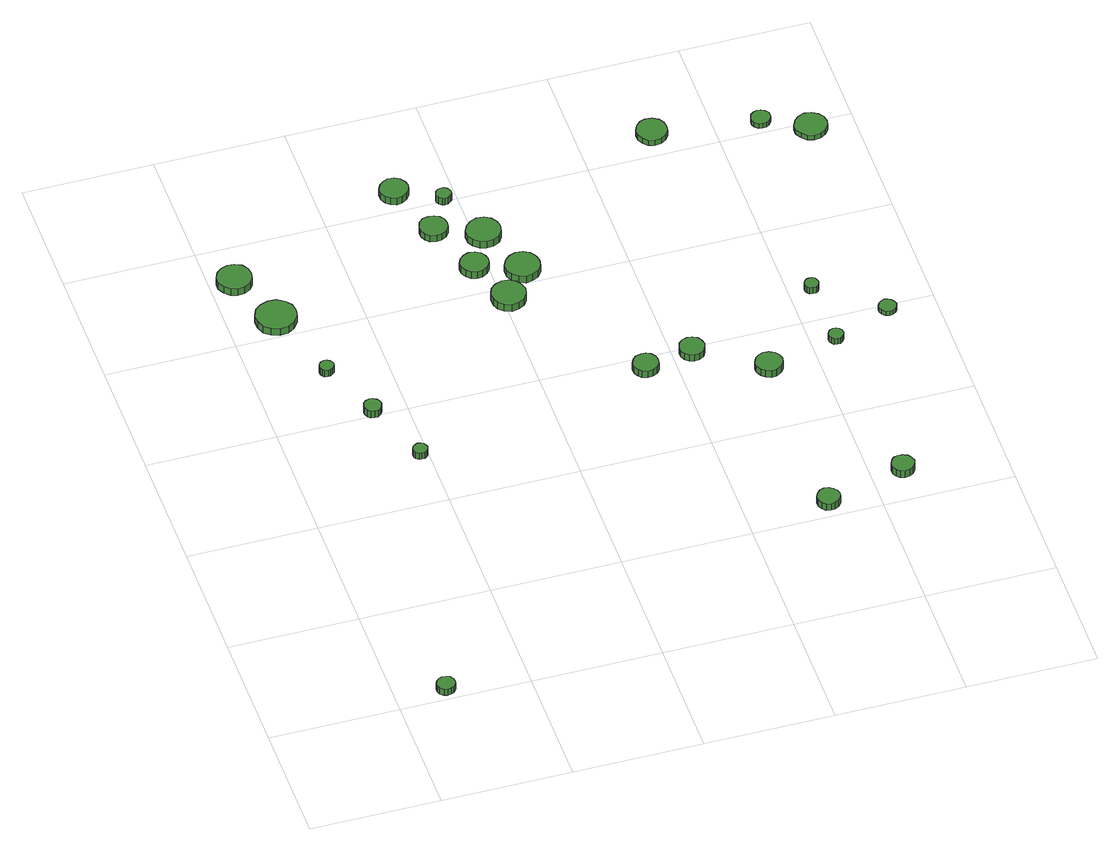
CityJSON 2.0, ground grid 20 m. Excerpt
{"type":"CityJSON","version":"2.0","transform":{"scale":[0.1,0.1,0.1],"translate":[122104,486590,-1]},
"CityObjects":{
"tree1":{"type":"SolitaryVegetationObject","attributes":{"function":"something"},"geometry":[{"type":"MultiSurface","lod":"1","boundaries":[[[0,1,2,3,4,5,6,7,8,9,10,11,12,13,14]],[[15,16,17,18,19,20,21,22,23,24,25,26,27,28,29]],[[0,29,28,1]],[[1,28,27,2]],[[2,27,26,3]],[[3,26,25,4]],[[4,25,24,5]],[[5,24,23,6]],[[6,23,22,7]],[[7,22,21,8]],[[8,21,20,9]],[[9,20,19,10]],[[10,19,18,11]],[[11,18,17,12]],[[12,17,16,13]],[[13,16,15,14]],[[14,15,29,0]]]}]},
"tree2":{"type":"SolitaryVegetationObject","attributes":{"function":"something"},"geometry":[{"type":"MultiSurface","lod":"1","boundaries":[[[30,31,32,33,34,35,36,37,38,39,40,41,42,43,44]],[[45,46,47,48,49,50,51,52,53,54,55,56,57,58,59]],[[30,59,58,31]],[[31,58,57,32]],[[32,57,56,33]],[[33,56,55,34]],[[34,55,54,35]],[[35,54,53,36]],[[36,53,52,37]],[[37,52,51,38]],[[38,51,50,39]],[[39,50,49,40]],[[40,49,48,41]],[[41,48,47,42]],[[42,47,46,43]],[[43,46,45,44]],[[44,45,59,30]]]}]},
"tree3":{"type":"SolitaryVegetationObject","attributes":{"function":"something"},"geometry":[{"type":"MultiSurface","lod":"1","boundaries":[[[60,61,62,63,64,65,66,67,68,69,70,71,72,73,74]],[[75,76,77,78,79,80,81,82,83,84,85,86,87,88,89]],[[60,89,88,61]],[[61,88,87,62]],[[62,87,86,63]],[[63,86,85,64]],[[64,85,84,65]],[[65,84,83,66]],[[66,83,82,67]],[[67,82,81,68]],[[68,81,80,69]],[[69,80,79,70]],[[70,79,78,71]],[[71,78,77,72]],[[72,77,76,73]],[[73,76,75,74]],[[74,75,89,60]]]}]},
"tree4":{"type":"SolitaryVegetationObject","attributes":{"function":"something"},"geometry":[{"type":"MultiSurface","lod":"1","boundaries":[[[90,91,92,93,94,95,96,97,98,99,100,101,102,103,104]],[[105,106,107,108,109,110,111,112,113,114,115,116,117,118,119]],[[90,119,118,91]],[[91,118,117,92]],[[92,117,116,93]],[[93,116,115,94]],[[94,115,114,95]],[[95,114,113,96]],[[96,113,112,97]],[[97,112,111,98]],[[98,111,110,99]],[[99,110,109,100]],[[100,109,108,101]],[[101,108,107,102]],[[102,107,106,103]],[[103,106,105,104]],[[104,105,119,90]]]}]},
"tree5":{"type":"SolitaryVegetationObject","attributes":{"function":"something"},"geometry":[{"type":"MultiSurface","lod":"1","boundaries":[[[120,121,122,123,124,125,126,127,128,129,130,131,132,133,134]],[[135,136,137,138,139,140,141,142,143,144,145,146,147,148,149]],[[120,149,148,121]],[[121,148,147,122]],[[122,147,146,123]],[[123,146,145,124]],[[124,145,144,125]],[[125,144,143,126]],[[126,143,142,127]],[[127,142,141,128]],[[128,141,140,129]],[[129,140,139,130]],[[130,139,138,131]],[[131,138,137,132]],[[132,137,136,133]],[[133,136,135,134]],[[134,135,149,120]]]}]},
"tree6":{"type":"SolitaryVegetationObject","attributes":{"function":"something"},"geometry":[{"type":"MultiSurface","lod":"1","boundaries":[[[150,151,152,153,154,155,156,157,158,159,160,161,162,163,164]],[[165,166,167,168,169,170,171,172,173,174,175,176,177,178,179]],[[150,179,178,151]],[[151,178,177,152]],[[152,177,176,153]],[[153,176,175,154]],[[154,175,174,155]],[[155,174,173,156]],[[156,173,172,157]],[[157,172,171,158]],[[158,171,170,159]],[[159,170,169,160]],[[160,169,168,161]],[[161,168,167,162]],[[162,167,166,163]],[[163,166,165,164]],[[164,165,179,150]]]}]},
"tree7":{"type":"SolitaryVegetationObject","attributes":{"function":"something"},"geometry":[{"type":"MultiSurface","lod":"1","boundaries":[[[180,181,182,183,184,185,186,187,188,189,190,191,192,193,194]],[[195,196,197,198,199,200,201,202,203,204,205,206,207,208,209]],[[180,209,208,181]],[[181,208,207,182]],[[182,207,206,183]],[[183,206,205,184]],[[184,205,204,185]],[[185,204,203,186]],[[186,203,202,187]],[[187,202,201,188]],[[188,201,200,189]],[[189,200,199,190]],[[190,199,198,191]],[[191,198,197,192]],[[192,197,196,193]],[[193,196,195,194]],[[194,195,209,180]]]}]},
"tree8":{"type":"SolitaryVegetationObject","attributes":{"function":"something"},"geometry":[{"type":"MultiSurface","lod":"1","boundaries":[[[210,211,212,213,214,215,216,217,218,219,220,221,222,223,224]],[[225,226,227,228,229,230,231,232,233,234,235,236,237,238,239]],[[210,239,238,211]],[[211,238,237,212]],[[212,237,236,213]],[[213,236,235,214]],[[214,235,234,215]],[[215,234,233,216]],[[216,233,232,217]],[[217,232,231,218]],[[218,231,230,219]],[[219,230,229,220]],[[220,229,228,221]],[[221,228,227,222]],[[222,227,226,223]],[[223,226,225,224]],[[224,225,239,210]]]}]},
"tree9":{"type":"SolitaryVegetationObject","attributes":{"function":"something"},"geometry":[{"type":"MultiSurface","lod":"1","boundaries":[[[240,241,242,243,244,245,246,247,248,249,250,251,252,253,254]],[[255,256,257,258,259,260,261,262,263,264,265,266,267,268,269]],[[240,269,268,241]],[[241,268,267,242]],[[242,267,266,243]],[[243,266,265,244]],[[244,265,264,245]],[[245,264,263,246]],[[246,263,262,247]],[[247,262,261,248]],[[248,261,260,249]],[[249,260,259,250]],[[250,259,258,251]],[[251,258,257,252]],[[252,257,256,253]],[[253,256,255,254]],[[254,255,269,240]]]}]},
"tree10":{"type":"SolitaryVegetationObject","attributes":{"function":"something"},"geometry":[{"type":"MultiSurface","lod":"1","boundaries":[[[270,271,272,273,274,275,276,277,278,279,280,281,282,283,284]],[[285,286,287,288,289,290,291,292,293,294,295,296,297,298,299]],[[270,299,298,271]],[[271,298,297,272]],[[272,297,296,273]],[[273,296,295,274]],[[274,295,294,275]],[[275,294,293,276]],[[276,293,292,277]],[[277,292,291,278]],[[278,291,290,279]],[[279,290,289,280]],[[280,289,288,281]],[[281,288,287,282]],[[282,287,286,283]],[[283,286,285,284]],[[284,285,299,270]]]}]},
"tree11":{"type":"SolitaryVegetationObject","attributes":{"function":"something"},"geometry":[{"type":"MultiSurface","lod":"1","boundaries":[[[300,301,302,303,304,305,306,307,308,309,310,311,312,313,314]],[[315,316,317,318,319,320,321,322,323,324,325,326,327,328,329]],[[300,329,328,301]],[[301,328,327,302]],[[302,327,326,303]],[[303,326,325,304]],[[304,325,324,305]],[[305,324,323,306]],[[306,323,322,307]],[[307,322,321,308]],[[308,321,320,309]],[[309,320,319,310]],[[310,319,318,311]],[[311,318,317,312]],[[312,317,316,313]],[[313,316,315,314]],[[314,315,329,300]]]}]},
"tree12":{"type":"SolitaryVegetationObject","attributes":{"function":"something"},"geometry":[{"type":"MultiSurface","lod":"1","boundaries":[[[330,331,332,333,334,335,336,337,338,339,340,341,342,343,344]],[[345,346,347,348,349,350,351,352,353,354,355,356,357,358,359]],[[330,359,358,331]],[[331,358,357,332]],[[332,357,356,333]],[[333,356,355,334]],[[334,355,354,335]],[[335,354,353,336]],[[336,353,352,337]],[[337,352,351,338]],[[338,351,350,339]],[[339,350,349,340]],[[340,349,348,341]],[[341,348,347,342]],[[342,347,346,343]],[[343,346,345,344]],[[344,345,359,330]]]}]},
"tree13":{"type":"SolitaryVegetationObject","attributes":{"function":"something"},"geometry":[{"type":"MultiSurface","lod":"1","boundaries":[[[360,361,362,363,364,365,366,367,368,369,370,371,372,373,374]],[[375,376,377,378,379,380,381,382,383,384,385,386,387,388,389]],[[360,389,388,361]],[[361,388,387,362]],[[362,387,386,363]],[[363,386,385,364]],[[364,385,384,365]],[[365,384,383,366]],[[366,383,382,367]],[[367,382,381,368]],[[368,381,380,369]],[[369,380,379,370]],[[370,379,378,371]],[[371,378,377,372]],[[372,377,376,373]],[[373,376,375,374]],[[374,375,389,360]]]}]},
"tree14":{"type":"SolitaryVegetationObject","attributes":{"function":"something"},"geometry":[{"type":"MultiSurface","lod":"1","boundaries":[[[390,391,392,393,394,395,396,397,398,399,400,401,402,403,404]],[[405,406,407,408,409,410,411,412,413,414,415,416,417,418,419]],[[390,419,418,391]],[[391,418,417,392]],[[392,417,416,393]],[[393,416,415,394]],[[394,415,414,395]],[[395,414,413,396]],[[396,413,412,397]],[[397,412,411,398]],[[398,411,410,399]],[[399,410,409,400]],[[400,409,408,401]],[[401,408,407,402]],[[402,407,406,403]],[[403,406,405,404]],[[404,405,419,390]]]}]},
"tree15":{"type":"SolitaryVegetationObject","attributes":{"function":"something"},"geometry":[{"type":"MultiSurface","lod":"1","boundaries":[[[420,421,422,423,424,425,426,427,428,429,430,431,432,433,434]],[[435,436,437,438,439,440,441,442,443,444,445,446,447,448,449]],[[420,449,448,421]],[[421,448,447,422]],[[422,447,446,423]],[[423,446,445,424]],[[424,445,444,425]],[[425,444,443,426]],[[426,443,442,427]],[[427,442,441,428]],[[428,441,440,429]],[[429,440,439,430]],[[430,439,438,431]],[[431,438,437,432]],[[432,437,436,433]],[[433,436,435,434]],[[434,435,449,420]]]}]},
"tree16":{"type":"SolitaryVegetationObject","attributes":{"function":"something"},"geometry":[{"type":"MultiSurface","lod":"1","boundaries":[[[450,451,452,453,454,455,456,457,458,459,460,461,462,463,464]],[[465,466,467,468,469,470,471,472,473,474,475,476,477,478,479]],[[450,479,478,451]],[[451,478,477,452]],[[452,477,476,453]],[[453,476,475,454]],[[454,475,474,455]],[[455,474,473,456]],[[456,473,472,457]],[[457,472,471,458]],[[458,471,470,459]],[[459,470,469,460]],[[460,469,468,461]],[[461,468,467,462]],[[462,467,466,463]],[[463,466,465,464]],[[464,465,479,450]]]}]},
"tree17":{"type":"SolitaryVegetationObject","attributes":{"function":"something"},"geometry":[{"type":"MultiSurface","lod":"1","boundaries":[[[480,481,482,483,484,485,486,487,488,489,490,491,492,493,494]],[[495,496,497,498,499,500,501,502,503,504,505,506,507,508,509]],[[480,509,508,481]],[[481,508,507,482]],[[482,507,506,483]],[[483,506,505,484]],[[484,505,504,485]],[[485,504,503,486]],[[486,503,502,487]],[[487,502,501,488]],[[488,501,500,489]],[[489,500,499,490]],[[490,499,498,491]],[[491,498,497,492]],[[492,497,496,493]],[[493,496,495,494]],[[494,495,509,480]]]}]},
"tree18":{"type":"SolitaryVegetationObject","attributes":{"function":"something"},"geometry":[{"type":"MultiSurface","lod":"1","boundaries":[[[510,511,512,513,514,515,516,517,518,519,520,521,522,523,524]],[[525,526,527,528,529,530,531,532,533,534,535,536,537,538,539]],[[510,539,538,511]],[[511,538,537,512]],[[512,537,536,513]],[[513,536,535,514]],[[514,535,534,515]],[[515,534,533,516]],[[516,533,532,517]],[[517,532,531,518]],[[518,531,530,519]],[[519,530,529,520]],[[520,529,528,521]],[[521,528,527,522]],[[522,527,526,523]],[[523,526,525,524]],[[524,525,539,510]]]}]},
"tree19":{"type":"SolitaryVegetationObject","attributes":{"function":"something"},"geometry":[{"type":"MultiSurface","lod":"1","boundaries":[[[540,541,542,543,544,545,546,547,548,549,550,551,552,553,554]],[[555,556,557,558,559,560,561,562,563,564,565,566,567,568,569]],[[540,569,568,541]],[[541,568,567,542]],[[542,567,566,543]],[[543,566,565,544]],[[544,565,564,545]],[[545,564,563,546]],[[546,563,562,547]],[[547,562,561,548]],[[548,561,560,549]],[[549,560,559,550]],[[550,559,558,551]],[[551,558,557,552]],[[552,557,556,553]],[[553,556,555,554]],[[554,555,569,540]]]}]},
"tree20":{"type":"SolitaryVegetationObject","attributes":{"function":"something"},"geometry":[{"type":"MultiSurface","lod":"1","boundaries":[[[570,571,572,573,574,575,576,577,578,579,580,581,582,583,584]],[[585,586,587,588,589,590,591,592,593,594,595,596,597,598,599]],[[570,599,598,571]],[[571,598,597,572]],[[572,597,596,573]],[[573,596,595,574]],[[574,595,594,575]],[[575,594,593,576]],[[576,593,592,577]],[[577,592,591,578]],[[578,591,590,579]],[[579,590,589,580]],[[580,589,588,581]],[[581,588,587,582]],[[582,587,586,583]],[[583,586,585,584]],[[584,585,599,570]]]}]},
"tree21":{"type":"SolitaryVegetationObject","attributes":{"function":"something"},"geometry":[{"type":"MultiSurface","lod":"1","boundaries":[[[600,601,602,603,604,605,606,607,608,609,610,611,612,613,614]],[[615,616,617,618,619,620,621,622,623,624,625,626,627,628,629]],[[600,629,628,601]],[[601,628,627,602]],[[602,627,626,603]],[[603,626,625,604]],[[604,625,624,605]],[[605,624,623,606]],[[606,623,622,607]],[[607,622,621,608]],[[608,621,620,609]],[[609,620,619,610]],[[610,619,618,611]],[[611,618,617,612]],[[612,617,616,613]],[[613,616,615,614]],[[614,615,629,600]]]}]},
"tree22":{"type":"SolitaryVegetationObject","attributes":{"function":"something"},"geometry":[{"type":"MultiSurface","lod":"1","boundaries":[[[630,631,632,633,634,635,636,637,638,639,640,641,642,643,644]],[[645,646,647,648,649,650,651,652,653,654,655,656,657,658,659]],[[630,659,658,631]],[[631,658,657,632]],[[632,657,656,633]],[[633,656,655,634]],[[634,655,654,635]],[[635,654,653,636]],[[636,653,652,637]],[[637,652,651,638]],[[638,651,650,639]],[[639,650,649,640]],[[640,649,648,641]],[[641,648,647,642]],[[642,647,646,643]],[[643,646,645,644]],[[644,645,659,630]]]}]},
"tree23":{"type":"SolitaryVegetationObject","attributes":{"function":"something"},"geometry":[{"type":"MultiSurface","lod":"1","boundaries":[[[660,661,662,663,664,665,666,667,668,669,670,671,672,673,674]],[[675,676,677,678,679,680,681,682,683,684,685,686,687,688,689]],[[660,689,688,661]],[[661,688,687,662]],[[662,687,686,663]],[[663,686,685,664]],[[664,685,684,665]],[[665,684,683,666]],[[666,683,682,667]],[[667,682,681,668]],[[668,681,680,669]],[[669,680,679,670]],[[670,679,678,671]],[[671,678,677,672]],[[672,677,676,673]],[[673,676,675,674]],[[674,675,689,660]]]}]},
"tree24":{"type":"SolitaryVegetationObject","attributes":{"function":"something"},"geometry":[{"type":"MultiSurface","lod":"1","boundaries":[[[690,691,692,693,694,695,696,697,698,699,700,701,702,703,704]],[[705,706,707,708,709,710,711,712,713,714,715,716,717,718,719]],[[690,719,718,691]],[[691,718,717,692]],[[692,717,716,693]],[[693,716,715,694]],[[694,715,714,695]],[[695,714,713,696]],[[696,713,712,697]],[[697,712,711,698]],[[698,711,710,699]],[[699,710,709,700]],[[700,709,708,701]],[[701,708,707,702]],[[702,707,706,703]],[[703,706,705,704]],[[704,705,719,690]]]}]}
},
"vertices":[
[91,22,18],[90,28,18],[86,33,18],[81,35,18],[75,36,18],[70,34,18],[65,30,18],[63,25,18],[63,19,18],[65,14,18],[70,10,18],[75,8,18],[81,9,18],[86,11,18],[90,16,18],[90,16,6],[86,11,6],[81,9,6],[75,8,6],[70,10,6],[65,14,6],[63,19,6],[63,25,6],[65,30,6],[70,34,6],[75,36,6],[81,35,6],[86,33,6],[90,28,6],[91,22,6],
[61,919,27],[59,930,27],[53,939,27],[43,944,27],[32,945,27],[22,942,27],[14,935,27],[9,925,27],[9,914,27],[14,904,27],[22,896,27],[32,893,27],[43,894,27],[53,900,27],[59,908,27],[59,908,14],[53,900,14],[43,894,14],[32,893,14],[22,896,14],[14,904,14],[9,914,14],[9,925,14],[14,935,14],[22,942,14],[32,945,14],[43,944,14],[53,939,14],[59,930,14],[61,919,14],
[100,825,27],[98,838,27],[90,848,27],[79,855,27],[66,856,27],[54,852,27],[44,844,27],[39,832,27],[39,819,27],[44,807,27],[54,799,27],[66,795,27],[79,796,27],[90,802,27],[98,813,27],[98,813,14],[90,802,14],[79,796,14],[66,795,14],[54,799,14],[44,807,14],[39,819,14],[39,832,14],[44,844,14],[54,852,14],[66,856,14],[79,855,14],[90,848,14],[98,838,14],[100,825,14],
[119,703,26],[118,707,26],[115,711,26],[111,713,26],[107,714,26],[102,712,26],[99,709,26],[97,705,26],[97,700,26],[99,696,26],[102,693,26],[107,692,26],[111,692,26],[115,695,26],[118,698,26],[118,698,13],[115,695,13],[111,692,13],[107,692,13],[102,693,13],[99,696,13],[97,700,13],[97,705,13],[99,709,13],[102,712,13],[107,714,13],[111,713,13],[115,711,13],[118,707,13],[119,703,13],
[160,600,29],[158,606,29],[155,610,29],[150,613,29],[145,614,29],[139,612,29],[135,608,29],[133,603,29],[133,597,29],[135,592,29],[139,588,29],[145,587,29],[150,587,29],[155,590,29],[158,595,29],[158,595,16],[155,590,16],[150,587,16],[145,587,16],[139,588,16],[135,592,16],[133,597,16],[133,603,16],[135,608,16],[139,612,16],[145,614,16],[150,613,16],[155,610,16],[158,606,16],[160,600,16],
[195,490,32],[194,494,32],[192,498,32],[188,500,32],[183,501,32],[179,499,32],[175,496,32],[173,492,32],[173,487,32],[175,483,32],[179,480,32],[183,479,32],[188,479,32],[192,482,32],[194,485,32],[194,485,20],[192,482,20],[188,479,20],[183,479,20],[179,480,20],[175,483,20],[173,487,20],[173,492,20],[175,496,20],[179,499,20],[183,501,20],[188,500,20],[192,498,20],[194,494,20],[195,490,20],
[334,1029,26],[332,1037,26],[327,1044,26],[319,1049,26],[310,1050,26],[302,1047,26],[295,1041,26],[291,1033,26],[291,1024,26],[295,1016,26],[302,1010,26],[310,1007,26],[319,1008,26],[327,1013,26],[332,1020,26],[332,1020,13],[327,1013,13],[319,1008,13],[310,1007,13],[302,1010,13],[295,1016,13],[291,1024,13],[291,1033,13],[295,1041,13],[302,1047,13],[310,1050,13],[319,1049,13],[327,1044,13],[332,1037,13],[334,1029,13],
[365,936,26],[363,945,26],[358,952,26],[350,956,26],[342,957,26],[333,955,26],[326,949,26],[323,940,26],[323,932,26],[326,923,26],[333,917,26],[342,915,26],[350,916,26],[358,920,26],[363,927,26],[363,927,14],[358,920,14],[350,916,14],[342,915,14],[333,917,14],[326,923,14],[323,932,14],[323,940,14],[326,949,14],[333,955,14],[342,957,14],[350,956,14],[358,952,14],[363,945,14],[365,936,14],
[399,845,27],[397,853,27],[392,860,27],[384,865,27],[375,866,27],[367,863,27],[360,857,27],[356,849,27],[356,840,27],[360,832,27],[367,826,27],[375,823,27],[384,824,27],[392,829,27],[397,836,27],[397,836,14],[392,829,14],[384,824,14],[375,823,14],[367,826,14],[360,832,14],[356,840,14],[356,849,14],[360,857,14],[367,863,14],[375,866,14],[384,865,14],[392,860,14],[397,853,14],[399,845,14],
[432,768,28],[429,778,28],[423,787,28],[413,793,28],[403,794,28],[392,790,28],[384,783,28],[380,773,28],[380,762,28],[384,752,28],[392,745,28],[403,741,28],[413,743,28],[423,748,28],[429,757,28],[429,757,15],[423,748,15],[413,743,15],[403,741,15],[392,745,15],[384,752,15],[380,762,15],[380,773,15],[384,783,15],[392,790,15],[403,794,15],[413,793,15],[423,787,15],[429,778,15],[432,768,15],
[390,998,25],[389,1003,25],[386,1007,25],[382,1009,25],[377,1009,25],[373,1008,25],[369,1005,25],[367,1000,25],[367,996,25],[369,991,25],[373,988,25],[377,987,25],[382,987,25],[386,990,25],[389,993,25],[389,993,12],[386,990,12],[382,987,12],[377,987,12],[373,988,12],[369,991,12],[367,996,12],[367,1000,12],[369,1005,12],[373,1008,12],[377,1009,12],[382,1009,12],[386,1007,12],[389,1003,12],[390,998,12],
[437,908,25],[435,918,25],[429,927,25],[419,933,25],[408,934,25],[398,930,25],[390,923,25],[385,913,25],[385,902,25],[390,892,25],[398,885,25],[408,882,25],[419,883,25],[429,888,25],[435,897,25],[435,897,12],[429,888,12],[419,883,12],[408,882,12],[398,885,12],[390,892,12],[385,902,12],[385,913,12],[390,923,12],[398,930,12],[408,934,12],[419,933,12],[429,927,12],[435,918,12],[437,908,12],
[469,820,27],[467,830,27],[461,839,27],[451,845,27],[440,846,27],[430,842,27],[422,835,27],[417,825,27],[417,814,27],[422,804,27],[430,797,27],[440,793,27],[451,795,27],[461,800,27],[467,809,27],[467,809,14],[461,800,14],[451,795,14],[440,793,14],[430,797,14],[422,804,14],[417,814,14],[417,825,14],[422,835,14],[430,842,14],[440,846,14],[451,845,14],[461,839,14],[467,830,14],[469,820,14],
[570,565,31],[569,573,31],[564,580,31],[557,584,31],[549,584,31],[541,582,31],[536,577,31],[532,569,31],[532,561,31],[536,554,31],[541,549,31],[549,546,31],[557,547,31],[564,551,31],[569,557,31],[569,557,18],[564,551,18],[557,547,18],[549,546,18],[541,549,18],[536,554,18],[532,561,18],[532,569,18],[536,577,18],[541,582,18],[549,584,18],[557,584,18],[564,580,18],[569,573,18],[570,565,18],
[739,220,29],[738,227,29],[733,233,29],[727,237,29],[720,238,29],[713,235,29],[708,230,29],[705,224,29],[705,217,29],[708,210,29],[713,205,29],[720,203,29],[727,204,29],[733,207,29],[738,213,29],[738,213,16],[733,207,16],[727,204,16],[720,203,16],[713,205,16],[708,210,16],[705,217,16],[705,224,16],[708,230,16],[713,235,16],[720,238,16],[727,237,16],[733,233,16],[738,227,16],[739,220,16],
[646,581,27],[644,589,27],[640,596,27],[633,600,27],[625,601,27],[617,598,27],[611,593,27],[608,585,27],[608,577,27],[611,570,27],[617,565,27],[625,562,27],[633,563,27],[640,567,27],[644,574,27],[644,574,15],[640,567,15],[633,563,15],[625,562,15],[617,565,15],[611,570,15],[608,577,15],[608,585,15],[611,593,15],[617,598,15],[625,601,15],[633,600,15],[640,596,15],[644,589,15],[646,581,15],
[746,522,23],[744,530,23],[739,537,23],[731,541,23],[723,542,23],[715,539,23],[709,534,23],[705,526,23],[705,518,23],[709,510,23],[715,504,23],[723,501,23],[731,502,23],[739,507,23],[744,513,23],[744,513,10],[739,507,10],[731,502,10],[723,501,10],[715,504,10],[709,510,10],[705,518,10],[705,526,10],[709,534,10],[715,539,10],[723,542,10],[731,541,10],[739,537,10],[744,530,10],[746,522,10],
[866,262,21],[864,269,21],[860,275,21],[853,278,21],[846,279,21],[839,277,21],[834,272,21],[831,265,21],[831,258,21],[834,251,21],[839,247,21],[846,244,21],[853,245,21],[860,249,21],[864,255,21],[864,255,8],[860,249,8],[853,245,8],[846,244,8],[839,247,8],[834,251,8],[831,258,8],[831,265,8],[834,272,8],[839,277,8],[846,279,8],[853,278,8],[860,275,8],[864,269,8],[866,262,8],
[849,553,18],[848,558,18],[845,562,18],[841,564,18],[836,565,18],[831,563,18],[828,560,18],[826,556,18],[826,551,18],[828,547,18],[831,543,18],[836,542,18],[841,542,18],[845,545,18],[848,549,18],[848,549,7],[845,545,7],[841,542,7],[836,542,7],[831,543,7],[828,547,7],[826,551,7],[826,556,7],[828,560,7],[831,563,7],[836,565,7],[841,564,7],[845,562,7],[848,558,7],[849,553,7],
[732,1040,20],[730,1050,20],[725,1058,20],[716,1063,20],[706,1064,20],[697,1061,20],[690,1054,20],[686,1045,20],[686,1035,20],[690,1027,20],[697,1020,20],[706,1017,20],[716,1018,20],[725,1023,20],[730,1031,20],[730,1031,10],[725,1023,10],[716,1018,10],[706,1017,10],[697,1020,10],[690,1027,10],[686,1035,10],[686,1045,10],[690,1054,10],[697,1061,10],[706,1064,10],[716,1063,10],[725,1058,10],[730,1050,10],[732,1040,10],
[845,663,20],[844,668,20],[842,672,20],[838,674,20],[833,674,20],[829,673,20],[826,670,20],[824,666,20],[824,661,20],[826,657,20],[829,654,20],[833,653,20],[838,653,20],[842,655,20],[844,659,20],[844,659,8],[842,655,8],[838,653,8],[833,653,8],[829,654,8],[826,657,8],[824,661,8],[824,666,8],[826,670,8],[829,673,8],[833,674,8],[838,674,8],[842,672,8],[844,668,8],[845,663,8],
[941,589,16],[939,595,16],[936,599,16],[931,602,16],[926,603,16],[921,601,16],[916,597,16],[914,592,16],[914,587,16],[916,582,16],[921,578,16],[926,576,16],[931,577,16],[936,579,16],[939,584,16],[939,584,8],[936,579,8],[931,577,8],[926,576,8],[921,578,8],[916,582,8],[914,587,8],[914,592,8],[916,597,8],[921,601,8],[926,603,8],[931,602,8],[936,599,8],[939,595,8],[941,589,8],
[883,1019,19],[882,1025,19],[878,1030,19],[873,1033,19],[867,1034,19],[861,1032,19],[856,1028,19],[854,1022,19],[854,1016,19],[856,1011,19],[861,1006,19],[867,1005,19],[873,1005,19],[878,1008,19],[882,1013,19],[882,1013,10],[878,1008,10],[873,1005,10],[867,1005,10],[861,1006,10],[856,1011,10],[854,1016,10],[854,1022,10],[856,1028,10],[861,1032,10],[867,1034,10],[873,1033,10],[878,1030,10],[882,1025,10],[883,1019,10],
[958,983,19],[956,993,19],[950,1001,19],[941,1006,19],[931,1008,19],[921,1004,19],[914,998,19],[909,988,19],[909,978,19],[914,969,19],[921,962,19],[931,959,19],[941,960,19],[950,965,19],[956,973,19],[956,973,10],[950,965,10],[941,960,10],[931,959,10],[921,962,10],[914,969,10],[909,978,10],[909,988,10],[914,998,10],[921,1004,10],[931,1008,10],[941,1006,10],[950,1001,10],[956,993,10],[958,983,10]
]}
